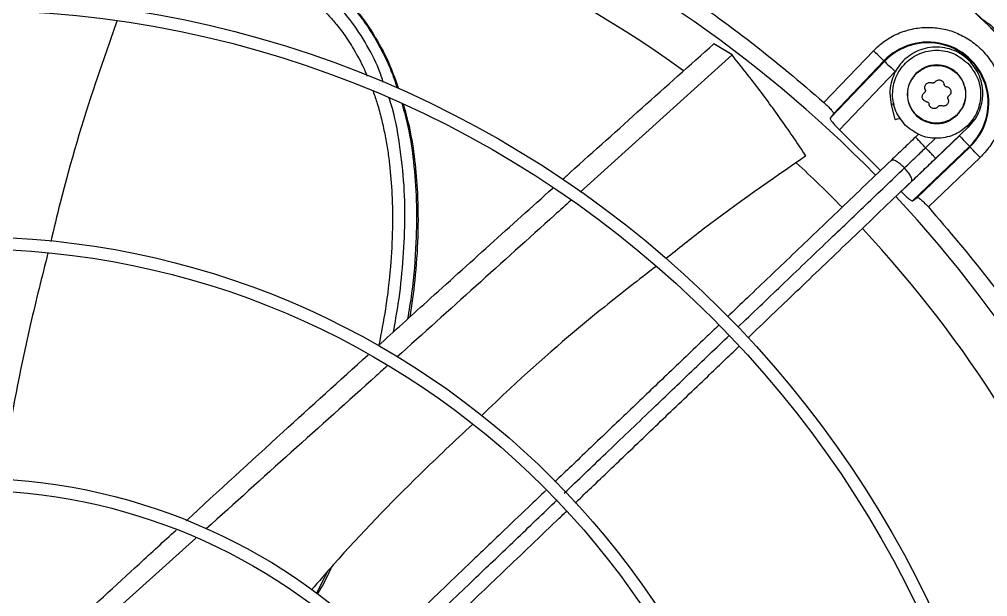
# Model space of a CAD drawing. Header units: inches. Extents: x 1229 to 1453, y -1023 to -720.
# Drawn here: x 1285.52 to 1293.32, y -981.73 to -977.08 of the extents above; entities that cross this region are included whole.
import ezdxf

# ---------------------------------------------------------------- set-up
doc = ezdxf.new("R2010")
doc.units = ezdxf.units.IN
doc.header["$MEASUREMENT"] = 0

msp = doc.modelspace()

# ---------------------------------------------------------------- linework, layer by layer
at = {"color": 18, "linetype": 'Continuous', "lineweight": 25, "true_color": 0x000000}
for p, q in [((1291.2581, -977.366), (1291.111, -977.2765)), ((1291.9979, -977.7484), (1292.3963, -977.3316)), ((1291.2581, -977.366), (1290.0337, -978.4702)), ((1292.0475, -977.8755), (1292.4856, -977.4171)), ((1292.0743, -977.8393), (1292.4816, -977.4132)), ((1292.4816, -977.4132), (1292.4856, -977.4171)), ((1292.571, -977.4987), (1292.123, -977.9674)), ((1292.54, -977.764), (1292.5698, -977.8862)), ((1292.0743, -977.8393), (1292.0475, -977.8755)), ((1292.123, -977.9674), (1292.4529, -978.2973)), ((1292.8987, -978.1981), (1293.1635, -977.945)), ((1292.6204, -978.4648), (1293.0891, -978.0168)), ((1292.7605, -978.0034), (1292.7355, -978.0273)), ((1292.8171, -978.1127), (1292.8968, -978.0365)), ((1292.7123, -978.5403), (1293.1707, -978.1021)), ((1293.1746, -978.1062), (1292.7485, -978.5134)), ((1293.1707, -978.1021), (1293.1746, -978.1062)), ((1293.2562, -978.1915), (1292.8394, -978.5899)), ((1292.7123, -978.5403), (1292.7485, -978.5134)), ((1286.9387, -981.2561), (1285.498, -982.5499)), ((1287.9951, -981.53), (1287.9104, -981.7012))]:
    msp.add_line(p, q, dxfattribs=at)
at = {"color": 18, "linetype": 'Continuous', "lineweight": 25, "true_color": 0x000000, "flags": 128}
for points in [[(1292.4816, -977.4132), (1292.4797, -977.4114), (1292.4747, -977.4066), (1292.4667, -977.399), (1292.4561, -977.3888), (1292.4432, -977.3765), (1292.4286, -977.3625), (1292.4127, -977.3474), (1292.3963, -977.3316)], [(1292.4856, -977.4171), (1292.4875, -977.4189), (1292.4926, -977.4237), (1292.5005, -977.4313), (1292.5112, -977.4415), (1292.524, -977.4538), (1292.5387, -977.4678), (1292.5545, -977.4829), (1292.571, -977.4987)], [(1293.0891, -978.0168), (1293.1048, -978.0332), (1293.12, -978.0491), (1293.134, -978.0637), (1293.1463, -978.0766), (1293.1565, -978.0872), (1293.1641, -978.0952), (1293.1689, -978.1002), (1293.1707, -978.1021)], [(1293.2562, -978.1915), (1293.2404, -978.1751), (1293.2253, -978.1592), (1293.2113, -978.1446), (1293.1989, -978.1317), (1293.1888, -978.1211), (1293.1812, -978.1131), (1293.1764, -978.1081), (1293.1746, -978.1062)]]:
    msp.add_lwpolyline(points, dxfattribs=at)
at = {"color": 18, "linetype": 'Continuous', "lineweight": 25, "true_color": 0x000000}
for radius in [11.7126, 8.5704, 8.472, 6.6478, 6.5493, 4.7037, 4.6053]:
    msp.add_circle((1285.1106, -985.4772), radius, dxfattribs=at)
for centre, radius, start, end in [((1285.1106, -985.4772), 12.9331, 13.26667, 76.73333), ((1285.1106, -985.4772), 10.2157, 44.36303, 90), ((1285.1106, -985.4772), 9.8425, 54.20961, 80.11304), ((1292.8359, -977.7519), 0.4901, 313.70945, 136.29055), ((1292.8359, -977.7519), 0.4845, 313.70945, 136.29055), ((1285.1106, -985.4772), 9.8425, 44.3883, 47.37931), ((1285.1106, -985.4772), 10.2157, 314.3624, 43.03697), ((1285.1106, -985.4772), 9.8425, 21.47517, 43.01243)]:
    msp.add_arc(centre, radius, start, end, dxfattribs=at)
for points, knots in [([(1273.4011, -985.4772), (1273.4059, -985.2217), (1273.4156, -984.7108), (1273.4936, -983.9477), (1273.6177, -983.1911), (1273.792, -982.4444), (1274.0146, -981.7106), (1274.2847, -980.9929), (1274.6012, -980.2945), (1274.9626, -979.6182), (1275.3675, -978.9671), (1275.8142, -978.3438), (1276.3006, -977.751), (1276.8248, -977.1914), (1277.3845, -976.6672), (1277.9772, -976.1807), (1278.6005, -975.7341), (1279.2517, -975.3292), (1279.9279, -974.9677), (1280.6264, -974.6513), (1281.344, -974.3812), (1282.0778, -974.1586), (1282.8246, -973.9844), (1283.5811, -973.8595), (1284.3442, -973.7844), (1285.1106, -973.7593), (1285.877, -973.7844), (1286.6401, -973.8595), (1287.3967, -973.9844), (1288.1434, -974.1586), (1288.8772, -974.3812), (1289.5949, -974.6513), (1290.2933, -974.9677), (1290.9696, -975.3292), (1291.6207, -975.7341), (1292.244, -976.1807), (1292.8368, -976.6672), (1293.3964, -977.1914), (1293.9206, -977.751), (1294.407, -978.3438), (1294.8537, -978.9671), (1295.2586, -979.6182), (1295.6201, -980.2945), (1295.9365, -980.9929), (1296.2066, -981.7106), (1296.4292, -982.4444), (1296.6035, -983.1911), (1296.7277, -983.9477), (1296.8057, -984.7108), (1296.8153, -985.2217), (1296.8201, -985.4772)], [0, 0, 0, 0, 0.020833, 0.041667, 0.0625, 0.083333, 0.104167, 0.125, 0.145833, 0.166667, 0.1875, 0.208333, 0.229167, 0.25, 0.270833, 0.291667, 0.3125, 0.333333, 0.354167, 0.375, 0.395833, 0.416667, 0.4375, 0.458333, 0.479167, 0.5, 0.520833, 0.541667, 0.5625, 0.583333, 0.604167, 0.625, 0.645833, 0.666667, 0.6875, 0.708333, 0.729167, 0.75, 0.770833, 0.791667, 0.8125, 0.833333, 0.854167, 0.875, 0.895833, 0.916667, 0.9375, 0.958333, 0.979167, 1, 1, 1, 1]), ([(1278.2234, -977.7484), (1278.4144, -977.5852), (1278.7965, -977.2589), (1279.4128, -976.8239), (1280.0567, -976.4318), (1280.728, -976.0884), (1281.4224, -975.7945), (1282.1363, -975.5519), (1282.866, -975.3619), (1283.6076, -975.2254), (1284.3571, -975.1433), (1285.1106, -975.1158), (1285.8641, -975.1433), (1286.6137, -975.2254), (1287.3552, -975.3619), (1288.0849, -975.5519), (1288.7989, -975.7945), (1289.4932, -976.0884), (1290.1646, -976.4318), (1290.8084, -976.8239), (1291.4248, -977.2589), (1291.8068, -977.5852), (1291.9979, -977.7484)], [0, 0, 0, 0, 0.05, 0.1, 0.15, 0.2, 0.25, 0.3, 0.35, 0.4, 0.45, 0.5, 0.55, 0.6, 0.65, 0.7, 0.75, 0.8, 0.85, 0.9, 0.95, 1, 1, 1, 1]), ([(1287.2888, -976.2536), (1287.2941, -976.2679), (1287.3049, -976.2974), (1287.3257, -976.3418), (1287.3507, -976.3872), (1287.3843, -976.4393), (1287.4265, -976.4954), (1287.4754, -976.5519), (1287.5234, -976.6023), (1287.5751, -976.6528), (1287.6377, -976.7105), (1287.7229, -976.7858), (1287.8094, -976.86), (1287.8884, -976.93), (1287.9486, -976.9862), (1288.01, -977.0486), (1288.078, -977.1268), (1288.1553, -977.2299), (1288.2364, -977.3621), (1288.2914, -977.4681), (1288.3163, -977.5309), (1288.3187, -977.5369)], [0, 0, 0, 0, 0.027317, 0.05633, 0.086968, 0.118717, 0.165398, 0.210431, 0.250331, 0.288707, 0.339477, 0.403416, 0.49486, 0.548588, 0.598723, 0.647601, 0.710718, 0.788547, 0.881113, 0.988551, 1, 1, 1, 1]), ([(1288.4503, -977.5886), (1288.4381, -977.5533), (1288.3989, -977.4388), (1288.3047, -977.259), (1288.1679, -977.0557), (1288.005, -976.8822), (1287.8306, -976.7297), (1287.658, -976.5779), (1287.5251, -976.438), (1287.4389, -976.3148), (1287.4095, -976.2508), (1287.3949, -976.2192)], [0, 0, 0, 0, 0.061726, 0.200115, 0.338792, 0.477202, 0.612486, 0.74506, 0.874599, 0.938079, 1, 1, 1, 1]), ([(1287.6834, -976.5059), (1287.6864, -976.5087), (1287.6954, -976.517), (1287.7119, -976.5317), (1287.7339, -976.5513), (1287.7574, -976.5717), (1287.7793, -976.5906), (1287.7972, -976.6059), (1287.8407, -976.6429), (1287.8992, -976.6918), (1287.9699, -976.7519), (1288.0251, -976.8004), (1288.0769, -976.8481), (1288.1279, -976.8983), (1288.1777, -976.9517), (1288.239, -977.0235), (1288.3159, -977.1254), (1288.3951, -977.2517), (1288.4663, -977.3895), (1288.5206, -977.5124), (1288.549, -977.5968), (1288.5608, -977.6321)], [0, 0, 0, 0, 0.008691, 0.025182, 0.046, 0.070024, 0.09014, 0.106546, 0.119536, 0.209948, 0.2672, 0.315984, 0.365504, 0.415772, 0.466755, 0.518419, 0.612087, 0.730201, 0.822532, 0.925704, 1, 1, 1, 1]), ([(1288.1323, -976.9037), (1288.1685, -976.9404), (1288.263, -977.0359), (1288.3874, -977.2215), (1288.4987, -977.4304), (1288.5486, -977.5745), (1288.57, -977.6363)], [0, 0, 0, 0, 0.184723, 0.481092, 0.77754, 1, 1, 1, 1]), ([(1286.3015, -977.0946), (1286.2433, -977.2596), (1286.0734, -977.7409), (1285.8969, -978.3337), (1285.7937, -978.7643), (1285.7687, -978.8688)], [0, 0, 0, 0, 0.283193, 0.8261353, 1, 1, 1, 1]), ([(1292.3963, -977.3316), (1292.4251, -977.3047), (1292.4837, -977.2499), (1292.5911, -977.1909), (1292.7086, -977.1528), (1292.8308, -977.1397), (1292.9509, -977.1507), (1293.0659, -977.1846), (1293.1732, -977.2409), (1293.2689, -977.3189), (1293.3469, -977.4146), (1293.4031, -977.5219), (1293.437, -977.6369), (1293.4481, -977.7569), (1293.435, -977.8792), (1293.3969, -977.9967), (1293.3379, -978.104), (1293.2831, -978.1627), (1293.2562, -978.1915)], [0, 0, 0, 0, 0.060995, 0.124061, 0.187994, 0.25149, 0.313297, 0.373713, 0.436213, 0.5, 0.563787, 0.626287, 0.686703, 0.74851, 0.812006, 0.875939, 0.939005, 1, 1, 1, 1]), ([(1289.8907, -978.3692), (1289.9123, -978.3497), (1290.319, -977.9835), (1290.7258, -977.6203), (1291.111, -977.2765)], [0, 0, 0, 0, 0.0530046, 1, 1, 1, 1]), ([(1293.1619, -977.9465), (1293.181, -977.9258), (1293.2169, -977.8867), (1293.2513, -977.8193), (1293.2706, -977.7564), (1293.2797, -977.6873), (1293.2753, -977.6138), (1293.2532, -977.5361), (1293.2166, -977.4665), (1293.1655, -977.4052), (1293.1022, -977.3559), (1293.0299, -977.3211), (1292.9518, -977.3024), (1292.8721, -977.3006), (1292.796, -977.3152), (1292.7383, -977.3391), (1292.6969, -977.3637), (1292.6652, -977.3869), (1292.6309, -977.4183), (1292.5948, -977.462), (1292.5611, -977.52), (1292.5359, -977.5932), (1292.5247, -977.6809), (1292.5364, -977.7417), (1292.5425, -977.7738)], [0, 0, 0, 0, 0.053382, 0.100932, 0.142641, 0.178504, 0.23321, 0.281766, 0.331512, 0.382107, 0.432737, 0.483366, 0.533996, 0.584626, 0.634211, 0.680743, 0.702868, 0.726028, 0.7554, 0.791298, 0.833716, 0.882645, 0.938077, 1, 1, 1, 1]), ([(1292.6549, -977.9328), (1292.6259, -977.8963), (1292.5679, -977.8232), (1292.5424, -977.6818), (1292.5695, -977.5433), (1292.6484, -977.4252), (1292.7665, -977.3463), (1292.905, -977.3192), (1293.0464, -977.3447), (1293.1195, -977.4027), (1293.156, -977.4317)], [0, 0, 0, 0, 0.125, 0.25, 0.375, 0.5, 0.625, 0.75, 0.875, 1, 1, 1, 1]), ([(1291.8529, -978.1794), (1291.8205, -978.1308), (1291.7581, -978.0369), (1291.6647, -977.9031), (1291.5686, -977.7693), (1291.4685, -977.6346), (1291.3631, -977.4974), (1291.2927, -977.4092), (1291.2581, -977.366)], [0, 0, 0, 0, 0.1737121, 0.3354175, 0.4850757, 0.6632668, 0.8349163, 1, 1, 1, 1]), ([(1293.156, -977.4317), (1293.1851, -977.4683), (1293.2431, -977.5414), (1293.2686, -977.6828), (1293.2415, -977.8213), (1293.1626, -977.9394), (1293.0445, -978.0183), (1292.906, -978.0454), (1292.7646, -978.0199), (1292.6915, -977.9619), (1292.6549, -977.9328)], [0, 0, 0, 0, 0.125, 0.25, 0.375, 0.5, 0.625, 0.75, 0.875, 1, 1, 1, 1]), ([(1293.0725, -977.8493), (1293.0919, -977.825), (1293.1306, -977.7762), (1293.1475, -977.682), (1293.1295, -977.5896), (1293.0769, -977.5109), (1292.9982, -977.4583), (1292.9058, -977.4402), (1292.8116, -977.4572), (1292.7628, -977.4959), (1292.7385, -977.5153)], [0, 0, 0, 0, 0.125, 0.25, 0.375, 0.5, 0.625, 0.75, 0.875, 1, 1, 1, 1]), ([(1292.7409, -977.5177), (1292.7649, -977.4986), (1292.8129, -977.4605), (1292.9058, -977.4438), (1292.9968, -977.4616), (1293.0744, -977.5134), (1293.1262, -977.591), (1293.144, -977.682), (1293.1273, -977.7748), (1293.0892, -977.8229), (1293.0701, -977.8469)], [0, 0, 0, 0, 0.125, 0.25, 0.375, 0.5, 0.625, 0.75, 0.875, 1, 1, 1, 1]), ([(1292.7385, -977.5153), (1292.7191, -977.5396), (1292.6804, -977.5884), (1292.6634, -977.6826), (1292.6815, -977.775), (1292.7341, -977.8537), (1292.8128, -977.9063), (1292.9052, -977.9244), (1292.9994, -977.9074), (1293.0481, -977.8687), (1293.0725, -977.8493)], [0, 0, 0, 0, 0.125, 0.25, 0.374999, 0.5, 0.625, 0.75, 0.875, 1, 1, 1, 1]), ([(1293.0701, -977.8469), (1293.0461, -977.866), (1292.998, -977.9041), (1292.9052, -977.9208), (1292.8142, -977.903), (1292.7366, -977.8512), (1292.6848, -977.7736), (1292.667, -977.6826), (1292.6837, -977.5897), (1292.7218, -977.5417), (1292.7409, -977.5177)], [0, 0, 0, 0, 0.125, 0.25, 0.375, 0.5, 0.625, 0.75, 0.875, 1, 1, 1, 1]), ([(1292.822, -977.5988), (1292.8249, -977.5963), (1292.831, -977.5912), (1292.8421, -977.5874), (1292.8542, -977.5864), (1292.8618, -977.5888), (1292.8659, -977.59)], [0, 0, 0, 0, 0.2407804, 0.4907994, 0.7274785, 1, 1, 1, 1]), ([(1292.8937, -977.5826), (1292.8919, -977.5845), (1292.8884, -977.5883), (1292.8811, -977.5914), (1292.8733, -977.5923), (1292.8684, -977.5908), (1292.8659, -977.59)], [0, 0, 0, 0, 0.256075, 0.500106, 0.744003, 1, 1, 1, 1]), ([(1292.8937, -977.5826), (1292.8966, -977.5795), (1292.902, -977.5736), (1292.9129, -977.5683), (1292.9244, -977.5663), (1292.9362, -977.5677), (1292.9471, -977.5723), (1292.956, -977.5799), (1292.9629, -977.5899), (1292.9646, -977.5977), (1292.9656, -977.6019)], [0, 0, 0, 0, 0.13622, 0.254553, 0.379558, 0.499971, 0.620368, 0.74538, 0.863729, 1, 1, 1, 1]), ([(1288.3661, -977.6586), (1288.3775, -977.6916), (1288.4026, -977.7641), (1288.4335, -977.8789), (1288.461, -978.0011), (1288.4825, -978.1233), (1288.5044, -978.285), (1288.5213, -978.4983), (1288.5246, -978.7742), (1288.5074, -979.0826), (1288.4723, -979.397), (1288.4313, -979.6056), (1288.4122, -979.7029)], [0, 0, 0, 0, 0.050949, 0.112134, 0.17268, 0.232578, 0.291813, 0.408677, 0.541617, 0.690658, 0.855815, 1, 1, 1, 1]), ([(1292.8132, -977.6427), (1292.814, -977.6452), (1292.8155, -977.65), (1292.8146, -977.6579), (1292.8115, -977.6652), (1292.8077, -977.6687), (1292.8058, -977.6705)], [0, 0, 0, 0, 0.253964, 0.496837, 0.744118, 1, 1, 1, 1]), ([(1292.8132, -977.6427), (1292.812, -977.6386), (1292.8096, -977.631), (1292.8105, -977.6189), (1292.8144, -977.6078), (1292.8195, -977.6017), (1292.822, -977.5988)], [0, 0, 0, 0, 0.272481, 0.509187, 0.759188, 1, 1, 1, 1]), ([(1292.9859, -977.6222), (1292.9834, -977.6216), (1292.9784, -977.6205), (1292.972, -977.6157), (1292.9673, -977.6094), (1292.9662, -977.6044), (1292.9656, -977.6019)], [0, 0, 0, 0, 0.256025, 0.499996, 0.743952, 1, 1, 1, 1]), ([(1292.9859, -977.6222), (1292.9901, -977.6231), (1292.9979, -977.6249), (1293.0079, -977.6318), (1293.0154, -977.6407), (1293.0201, -977.6516), (1293.0215, -977.6633), (1293.0194, -977.6749), (1293.0142, -977.6859), (1293.0083, -977.6913), (1293.0052, -977.6941)], [0, 0, 0, 0, 0.13625, 0.254609, 0.379606, 0.500017, 0.621534, 0.744009, 0.866495, 1, 1, 1, 1]), ([(1288.5304, -979.5957), (1288.544, -979.5202), (1288.577, -979.3364), (1288.609, -979.0401), (1288.6256, -978.7084), (1288.6179, -978.3744), (1288.5763, -978.0432), (1288.534, -977.8206), (1288.4958, -977.715), (1288.4952, -977.7133)], [0, 0, 0, 0, 0.121428, 0.29562, 0.470151, 0.645145, 0.820753, 0.997095, 1, 1, 1, 1]), ([(1292.8251, -977.7424), (1292.8209, -977.7415), (1292.8131, -977.7397), (1292.8031, -977.7328), (1292.7955, -977.7239), (1292.7909, -977.713), (1292.7895, -977.7012), (1292.7915, -977.6897), (1292.7968, -977.6788), (1292.8027, -977.6734), (1292.8058, -977.6705)], [0, 0, 0, 0, 0.136251, 0.254612, 0.379606, 0.500022, 0.620411, 0.745444, 0.863763, 1, 1, 1, 1]), ([(1292.8251, -977.7424), (1292.8276, -977.743), (1292.8326, -977.7441), (1292.8389, -977.7488), (1292.8437, -977.7552), (1292.8448, -977.7602), (1292.8454, -977.7627)], [0, 0, 0, 0, 0.25602, 0.500002, 0.743957, 1, 1, 1, 1]), ([(1292.9977, -977.7219), (1292.999, -977.7258), (1293.0014, -977.7335), (1293.0005, -977.7457), (1292.9965, -977.757), (1292.9915, -977.7629), (1292.989, -977.7658)], [0, 0, 0, 0, 0.263308, 0.515104, 0.763693, 1, 1, 1, 1]), ([(1292.9977, -977.7219), (1292.997, -977.7194), (1292.9955, -977.7145), (1292.9964, -977.7067), (1292.9995, -977.6994), (1293.0033, -977.6959), (1293.0052, -977.6941)], [0, 0, 0, 0, 0.255972, 0.499891, 0.743898, 1, 1, 1, 1]), ([(1288.5998, -977.763), (1288.616, -977.822), (1288.6575, -977.973), (1288.6956, -978.2328), (1288.7184, -978.5457), (1288.7138, -978.9001), (1288.6898, -979.2201), (1288.6549, -979.424), (1288.6429, -979.4937)], [0, 0, 0, 0, 0.10588, 0.270653, 0.449973, 0.643839, 0.878232, 1, 1, 1, 1]), ([(1288.6109, -977.7683), (1288.6276, -977.8291), (1288.6675, -977.9744), (1288.7034, -978.2119), (1288.7285, -978.5048), (1288.7295, -978.8286), (1288.708, -979.163), (1288.6768, -979.3775), (1288.6625, -979.4759)], [0, 0, 0, 0, 0.110599, 0.264007, 0.41743, 0.621974, 0.826531, 1, 1, 1, 1]), ([(1291.9979, -977.7484), (1292.0089, -977.7586), (1292.0313, -977.7793), (1292.0576, -977.808), (1292.0743, -977.8305), (1292.0743, -977.8364), (1292.0743, -977.8393)], [0, 0, 0, 0, 0.24423, 0.496401, 0.7472, 1, 1, 1, 1]), ([(1292.5402, -977.7647), (1292.5415, -977.7644), (1292.5438, -977.7638), (1292.5597, -977.7599), (1292.5663, -977.7583)], [0, 0, 0, 0, 0.58733, 1, 1, 1, 1]), ([(1292.9173, -977.782), (1292.9144, -977.7851), (1292.909, -977.791), (1292.898, -977.7963), (1292.8865, -977.7983), (1292.8748, -977.7969), (1292.8639, -977.7923), (1292.855, -977.7847), (1292.8481, -977.7747), (1292.8463, -977.7669), (1292.8454, -977.7627)], [0, 0, 0, 0, 0.136225, 0.25455, 0.379561, 0.499976, 0.620365, 0.745377, 0.863732, 1, 1, 1, 1]), ([(1292.9173, -977.782), (1292.9191, -977.7801), (1292.9226, -977.7763), (1292.9298, -977.7732), (1292.9377, -977.7723), (1292.9426, -977.7738), (1292.9451, -977.7746)], [0, 0, 0, 0, 0.256067, 0.500102, 0.744003, 1, 1, 1, 1]), ([(1292.989, -977.7658), (1292.9861, -977.7683), (1292.98, -977.7734), (1292.9689, -977.7772), (1292.9568, -977.7782), (1292.9492, -977.7758), (1292.9451, -977.7746)], [0, 0, 0, 0, 0.24082, 0.490883, 0.727521, 1, 1, 1, 1]), ([(1292.0475, -977.8755), (1292.0475, -977.8784), (1292.0475, -977.8842), (1292.0641, -977.9068), (1292.0901, -977.9358), (1292.1121, -977.9569), (1292.123, -977.9674)], [0, 0, 0, 0, 0.2526261, 0.5032506, 0.7552194, 1, 1, 1, 1]), ([(1292.5712, -977.8858), (1292.5708, -977.8859), (1292.5692, -977.8863), (1292.5802, -977.8836), (1292.5967, -977.8796), (1292.6119, -977.8759), (1292.6162, -977.8749)], [0, 0, 0, 0, 0.124221, 0.489439, 0.854974, 1, 1, 1, 1]), ([(1293.1619, -977.9465), (1293.1614, -977.946), (1293.1608, -977.9453), (1293.1531, -977.9373), (1293.1516, -977.9358)], [0, 0, 0, 0, 0.812996, 1, 1, 1, 1]), ([(1292.7355, -978.0273), (1292.7022, -978.0591), (1292.6356, -978.1227), (1292.5714, -978.1841), (1292.5393, -978.2148)], [0, 0, 0, 0, 0.500001, 1, 1, 1, 1]), ([(1292.8171, -978.1127), (1292.8067, -978.1018), (1292.7859, -978.0801), (1292.7589, -978.0519), (1292.7394, -978.0314), (1292.7368, -978.0287), (1292.7355, -978.0273)], [0, 0, 0, 0, 0.242952, 0.485904, 0.742951, 1, 1, 1, 1]), ([(1292.6464, -978.2758), (1292.6778, -978.2458), (1292.7338, -978.1923), (1292.7916, -978.137), (1292.8171, -978.1127)], [0, 0, 0, 0, 0.559896, 1, 1, 1, 1]), ([(1292.8987, -978.1981), (1292.8974, -978.1967), (1292.8948, -978.194), (1292.8752, -978.1735), (1292.8482, -978.1453), (1292.8275, -978.1236), (1292.8171, -978.1127)], [0, 0, 0, 0, 0.25705, 0.514098, 0.757048, 1, 1, 1, 1]), ([(1291.8529, -978.1794), (1291.5738, -978.3715), (1291.1888, -978.6364), (1290.8235, -978.9273), (1290.7231, -979.0072)], [0, 0, 0, 0, 0.7251605, 1, 1, 1, 1]), ([(1292.6464, -978.2758), (1292.6357, -978.2652), (1292.6142, -978.2442), (1292.5815, -978.2214), (1292.5535, -978.209), (1292.544, -978.2129), (1292.5393, -978.2148)], [0, 0, 0, 0, 0.242951, 0.485903, 0.742951, 1, 1, 1, 1]), ([(1292.7025, -978.3856), (1292.7346, -978.3549), (1292.7988, -978.2935), (1292.8654, -978.2299), (1292.8987, -978.1981)], [0, 0, 0, 0, 0.499999, 1, 1, 1, 1]), ([(1292.5393, -978.2148), (1292.4032, -978.3449), (1292.1393, -978.597), (1291.7531, -978.9661), (1291.4497, -979.2561), (1291.2744, -979.4236), (1291.2206, -979.475)], [0, 0, 0, 0, 0.311784, 0.604429, 0.878701, 1, 1, 1, 1]), ([(1291.305, -979.5577), (1291.4222, -979.4457), (1291.6654, -979.2133), (1292.0088, -978.8851), (1292.3389, -978.5697), (1292.543, -978.3746), (1292.6464, -978.2758)], [0, 0, 0, 0, 0.260253, 0.54021, 0.766968, 1, 1, 1, 1]), ([(1292.7025, -978.3856), (1292.7046, -978.381), (1292.7089, -978.3717), (1292.6978, -978.3431), (1292.6765, -978.3094), (1292.6565, -978.287), (1292.6464, -978.2758)], [0, 0, 0, 0, 0.257048, 0.514095, 0.757047, 1, 1, 1, 1]), ([(1288.4058, -979.7087), (1288.5366, -979.59), (1289.0056, -979.1643), (1289.4754, -978.7423), (1289.8143, -978.4379)], [0, 0, 0, 0, 0.278726, 1, 1, 1, 1]), ([(1291.3863, -979.6433), (1291.4008, -979.6295), (1291.5484, -979.4885), (1291.8371, -979.2125), (1292.2619, -978.8066), (1292.5524, -978.529), (1292.7025, -978.3856)], [0, 0, 0, 0, 0.032657, 0.333324, 0.655664, 1, 1, 1, 1]), ([(1292.6204, -978.4648), (1292.6308, -978.4757), (1292.652, -978.4977), (1292.681, -978.5237), (1292.7036, -978.5403), (1292.7094, -978.5403), (1292.7123, -978.5403)], [0, 0, 0, 0, 0.244785, 0.49675, 0.747374, 1, 1, 1, 1]), ([(1292.7485, -978.5134), (1292.7514, -978.5134), (1292.7572, -978.5135), (1292.7798, -978.5302), (1292.8085, -978.5565), (1292.8292, -978.5789), (1292.8394, -978.5899)], [0, 0, 0, 0, 0.2528, 0.503597, 0.755764, 1, 1, 1, 1]), ([(1289.9588, -978.5378), (1289.9154, -978.577), (1289.4494, -978.9973), (1288.9813, -979.4185), (1288.5569, -979.8005)], [0, 0, 0, 0, 0.093148, 1, 1, 1, 1]), ([(1292.8394, -978.5899), (1293.0025, -978.781), (1293.3289, -979.163), (1293.7639, -979.7793), (1294.156, -980.4232), (1294.4994, -981.0946), (1294.7933, -981.7889), (1295.0358, -982.5029), (1295.2261, -983.2325), (1295.3617, -983.9741), (1295.447, -984.7237), (1295.4575, -985.226), (1295.4628, -985.4772)], [0, 0, 0, 0, 0.1, 0.2, 0.3, 0.4, 0.5, 0.6, 0.7, 0.8, 0.9, 1, 1, 1, 1]), ([(1285.7464, -978.9603), (1285.6987, -979.1505), (1285.5696, -979.6658), (1285.4481, -980.2765), (1285.3881, -980.698), (1285.3754, -980.7878)], [0, 0, 0, 0, 0.315293, 0.854209, 1, 1, 1, 1]), ([(1290.6454, -979.0683), (1290.5069, -979.1759), (1290.1034, -979.4893), (1289.6349, -979.892), (1289.3162, -980.1977), (1289.2395, -980.2712)], [0, 0, 0, 0, 0.2842369, 0.827806, 1, 1, 1, 1]), ([(1291.1507, -979.5417), (1291.1149, -979.5759), (1290.9751, -979.7096), (1290.739, -979.9352), (1290.437, -980.2238), (1290.1478, -980.5001), (1289.9439, -980.695), (1289.8419, -980.7925), (1289.8314, -980.8025)], [0, 0, 0, 0, 0.0820507, 0.3204131, 0.538192, 0.7695865, 0.9763, 1, 1, 1, 1]), ([(1289.905, -980.8955), (1290.0168, -980.7887), (1290.2506, -980.5653), (1290.5866, -980.2442), (1290.9193, -979.9262), (1291.1301, -979.7249), (1291.2384, -979.6213)], [0, 0, 0, 0, 0.25024, 0.523314, 0.754844, 1, 1, 1, 1]), ([(1289.9927, -980.9751), (1290.0308, -980.9387), (1290.1665, -980.809), (1290.4101, -980.5762), (1290.7283, -980.2721), (1291.0332, -979.9808), (1291.2295, -979.7932), (1291.3135, -979.7129)], [0, 0, 0, 0, 0.086049, 0.306305, 0.551402, 0.807984, 1, 1, 1, 1]), ([(1286.8594, -981.1181), (1287.1194, -980.8793), (1287.6075, -980.4311), (1288.0981, -979.9873), (1288.3274, -979.7798)], [0, 0, 0, 0, 0.532579, 1, 1, 1, 1]), ([(1288.4839, -979.8663), (1288.4533, -979.8939), (1287.9665, -980.3322), (1287.4781, -980.7712), (1287.0204, -981.1825)], [0, 0, 0, 0, 0.062943, 1, 1, 1, 1]), ([(1289.1657, -980.3414), (1289.0238, -980.4747), (1288.6376, -980.8375), (1288.2067, -981.284), (1287.9288, -981.6057), (1287.87, -981.6737)], [0, 0, 0, 0, 0.314148, 0.854877, 1, 1, 1, 1]), ([(1289.7585, -980.8722), (1289.7115, -980.9171), (1289.5906, -981.0326), (1289.3836, -981.2305), (1289.1476, -981.456), (1288.9186, -981.6749), (1288.7166, -981.8679), (1288.5552, -982.0221), (1288.4607, -982.1124), (1288.4252, -982.1463)], [0, 0, 0, 0, 0.1062712, 0.2732477, 0.4670473, 0.6378437, 0.7882669, 0.9205983, 1, 1, 1, 1]), ([(1288.501, -982.2372), (1288.6113, -982.1319), (1288.8436, -981.9099), (1289.18, -981.5884), (1289.5193, -981.2642), (1289.7364, -981.0567), (1289.8493, -980.9488)], [0, 0, 0, 0, 0.2443954, 0.5150107, 0.7476932, 1, 1, 1, 1]), ([(1288.5874, -982.318), (1288.6385, -982.2692), (1288.7602, -982.1529), (1288.9616, -981.9604), (1289.1781, -981.7536), (1289.3962, -981.5451), (1289.614, -981.3371), (1289.7928, -981.1661), (1289.8991, -981.0646), (1289.9263, -981.0386)], [0, 0, 0, 0, 0.113909, 0.271732, 0.450074, 0.598183, 0.760522, 0.938729, 1, 1, 1, 1]), ([(1285.3297, -982.5326), (1285.7134, -982.1749), (1286.195, -981.726), (1286.6804, -981.282), (1286.779, -981.1918)], [0, 0, 0, 0, 0.79682, 1, 1, 1, 1]), ([(1288.0331, -981.4864), (1288.0284, -981.4972), (1287.9954, -981.5734), (1287.9543, -981.6454), (1287.9191, -981.7071)], [0, 0, 0, 0, 0.141874, 1, 1, 1, 1])]:
    msp.add_open_spline(points, degree=3, knots=knots, dxfattribs=at)
msp.add_open_spline([(1293.2781, -977.0791), (1293.3224, -977.1117), (1293.411, -977.1768), (1293.4761, -977.2654), (1293.5086, -977.3097)], degree=3, dxfattribs=at)

doc.saveas('drawing.dxf')
